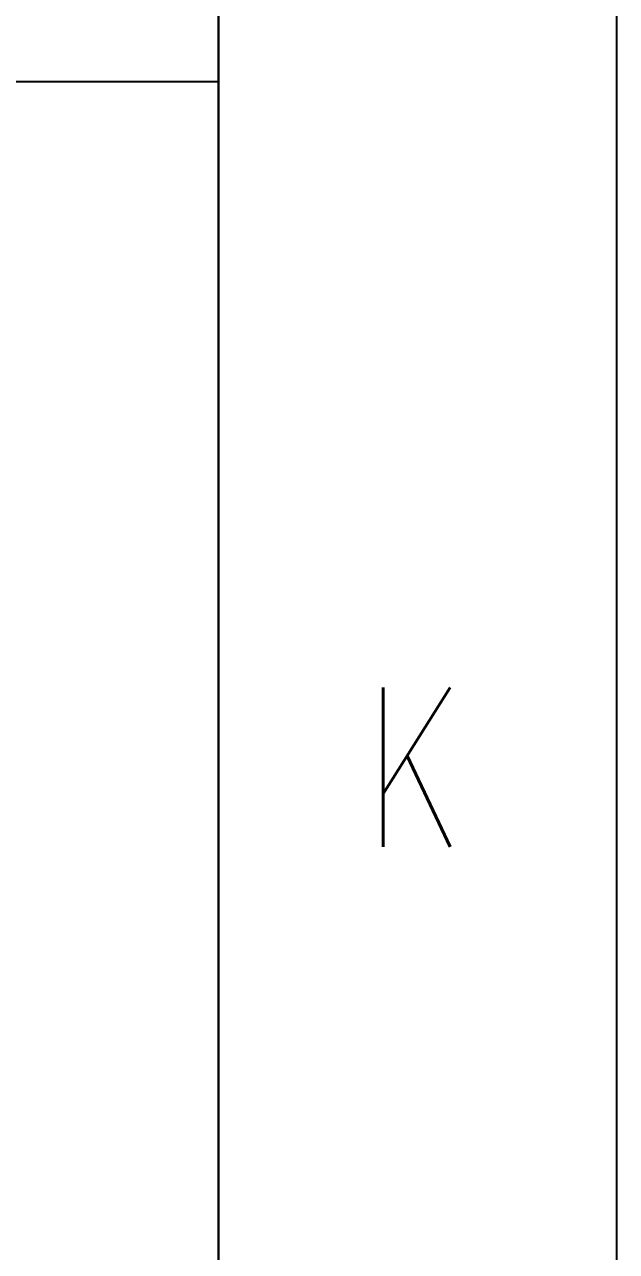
# Model space of a CAD drawing. Header units: millimetres. Extents: x 3292726 to 9250865, y 4220571 to 4816317.
# Drawn here: x 7196220 to 7206743, y 4286322 to 4308121 of the extents above; entities that cross this region are included whole.
import ezdxf

# ---------------------------------------------------------------- set-up
doc = ezdxf.new("R2010")
doc.units = ezdxf.units.MM
doc.layers.add('TEG BORDER', color=7, linetype='Continuous')
doc.styles.add('TEG BORDER', font='txt_qlt.shx', dxfattribs={"width": 0.7, "bigfont": 'hztxt.shx'})

# ---------------------------------------------------------------- blocks, each defined once
blk = doc.blocks.new('TEG BORDER A2')
blk.add_line((589, 5), (589, 116))
at = {"color": 5, "lineweight": 15}
blk.add_lwpolyline([(0, 420), (594, 420), (594, 0), (0, 0)], close=True, dxfattribs=at)
blk.add_lwpolyline([(5, 415), (589, 415), (589, 5), (5, 5)], close=True)
at = {"layer": 'TEG BORDER', "color": 0}
blk.add_line((489, 61), (589, 61), dxfattribs=at)
at = {"insert": (592.09, 53.389), "char_height": 2, "width": 2, "attachment_point": 3, "style": 'TEG BORDER'}
blk.add_mtext('K', dxfattribs=at)

msp = doc.modelspace()

# ---------------------------------------------------------------- linework, layer by layer
at = {"color": 6}
msp.add_lwpolyline([(6366271, 4815071), (7206743, 4815071), (7206743, 4220798), (6366271, 4220798)], close=True, dxfattribs=at)

# ---------------------------------------------------------------- block references
at = {"xscale": 1414.935625758968, "yscale": 1414.935625758968, "zscale": 1414.935625758968}
msp.add_blockref('TEG BORDER A2', (6366271, 4220798), dxfattribs=at)

doc.saveas('drawing.dxf')
